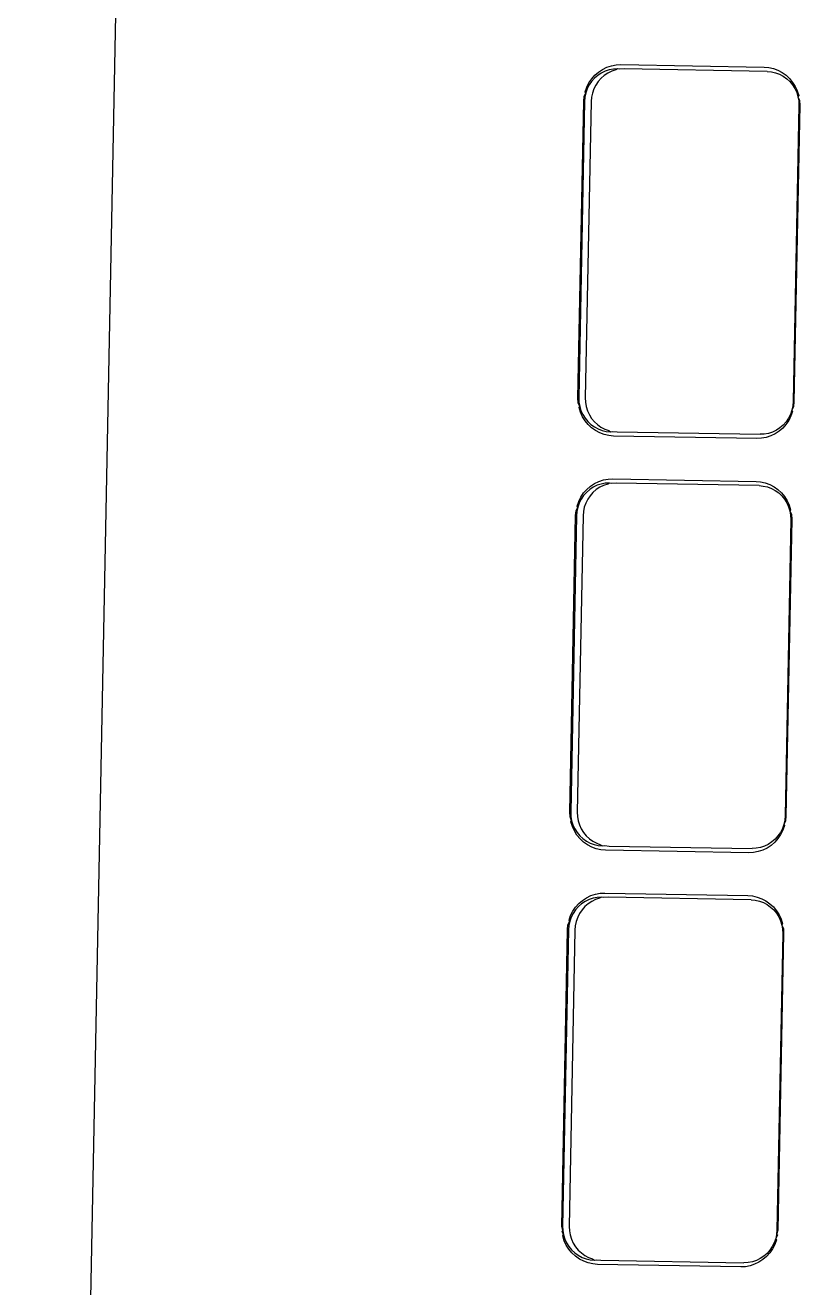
# Model space of a CAD drawing. Header units: millimetres. Extents: x 44692 to 172587, y -26854 to 14445.
# Drawn here: x 148764 to 148796.3, y -15416.5 to -15363.8 of the extents above; entities that cross this region are included whole.
import ezdxf

# ---------------------------------------------------------------- set-up
doc = ezdxf.new("R2010")
doc.units = ezdxf.units.MM
doc.header["$LTSCALE"] = 100
doc.layers.add('Muebles', color=112, linetype='Continuous')

msp = doc.modelspace()

# ---------------------------------------------------------------- linework, layer by layer
at = {"layer": 'Muebles'}
for p, q in [((148768.812, -15310.04), (148764.006, -15556.603)), ((148788.27, -15365.593), (148788.46, -15365.53)), ((148788.46, -15365.53), (148788.656, -15365.494)), ((148788.656, -15365.494), (148788.85, -15365.484)), ((148788.85, -15365.484), (148794.826, -15365.59)), ((148787.521, -15366.242), (148787.635, -15366.074)), ((148787.752, -15366.047), (148787.633, -15366.181)), ((148787.635, -15366.074), (148787.769, -15365.923)), ((148787.887, -15365.93), (148787.752, -15366.047)), ((148787.769, -15365.923), (148787.922, -15365.791)), ((148788.036, -15365.832), (148787.887, -15365.93)), ((148788.025, -15366.052), (148787.906, -15366.186)), ((148787.922, -15365.791), (148788.09, -15365.68)), ((148788.16, -15365.935), (148788.025, -15366.052)), ((148788.196, -15365.754), (148788.036, -15365.832)), ((148788.09, -15365.68), (148788.27, -15365.593)), ((148788.309, -15365.836), (148788.16, -15365.935)), ((148788.365, -15365.699), (148788.196, -15365.754)), ((148788.469, -15365.759), (148788.309, -15365.836)), ((148788.539, -15365.667), (148788.365, -15365.699)), ((148788.638, -15365.704), (148788.469, -15365.759)), ((148788.716, -15365.658), (148788.539, -15365.667)), ((148788.716, -15365.658), (148788.638, -15365.704)), ((148788.812, -15365.671), (148788.716, -15365.658)), ((148788.989, -15365.663), (148788.812, -15365.671)), ((148794.954, -15365.768), (148788.989, -15365.663)), ((148794.826, -15365.59), (148795.019, -15365.606)), ((148794.954, -15365.768), (148795.13, -15365.783)), ((148795.019, -15365.606), (148795.214, -15365.649)), ((148795.13, -15365.783), (148795.303, -15365.821)), ((148795.214, -15365.649), (148795.401, -15365.718)), ((148795.303, -15365.821), (148795.469, -15365.883)), ((148795.401, -15365.718), (148795.578, -15365.812)), ((148795.469, -15365.883), (148795.626, -15365.966)), ((148795.578, -15365.812), (148795.742, -15365.928)), ((148795.626, -15365.966), (148795.771, -15366.069)), ((148795.742, -15365.928), (148795.889, -15366.066)), ((148795.771, -15366.069), (148795.902, -15366.191)), ((148795.889, -15366.066), (148796.017, -15366.222)), ((148787.361, -15366.617), (148787.429, -15366.424)), ((148787.45, -15366.492), (148787.39, -15366.663)), ((148787.429, -15366.424), (148787.521, -15366.242)), ((148787.531, -15366.331), (148787.45, -15366.492)), ((148787.633, -15366.181), (148787.531, -15366.331)), ((148787.723, -15366.497), (148787.663, -15366.668)), ((148787.804, -15366.335), (148787.723, -15366.497)), ((148787.906, -15366.186), (148787.804, -15366.335)), ((148795.902, -15366.191), (148796.015, -15366.329)), ((148796.015, -15366.329), (148796.111, -15366.482)), ((148796.017, -15366.222), (148796.125, -15366.394)), ((148796.111, -15366.482), (148796.186, -15366.646)), ((148796.125, -15366.394), (148796.209, -15366.579)), ((148796.209, -15366.579), (148796.27, -15366.774)), ((148787.061, -15379.388), (148787.302, -15367.015)), ((148787.337, -15367.021), (148787.096, -15379.382)), ((148787.302, -15367.015), (148787.318, -15366.817)), ((148787.318, -15366.817), (148787.39, -15366.663)), ((148787.352, -15366.84), (148787.337, -15367.021)), ((148787.39, -15366.663), (148787.352, -15366.84)), ((148787.39, -15366.663), (148787.361, -15366.617)), ((148787.61, -15367.026), (148787.369, -15379.387)), ((148787.625, -15366.845), (148787.61, -15367.026)), ((148787.663, -15366.668), (148787.625, -15366.845)), ((148796.186, -15366.646), (148796.239, -15366.819)), ((148796.27, -15366.774), (148796.239, -15366.819)), ((148796.239, -15366.819), (148796.27, -15366.997)), ((148796.239, -15366.819), (148796.305, -15366.975)), ((148796.27, -15366.997), (148796.278, -15367.179)), ((148796.305, -15366.975), (148796.313, -15367.174)), ((148796.278, -15367.179), (148796.037, -15379.54)), ((148796.313, -15367.174), (148796.072, -15379.547)), ((148787.07, -15379.587), (148787.061, -15379.388)), ((148787.135, -15379.742), (148787.07, -15379.587)), ((148787.096, -15379.382), (148787.104, -15379.564)), ((148787.104, -15379.564), (148787.135, -15379.742)), ((148787.105, -15379.788), (148787.135, -15379.742)), ((148787.135, -15379.742), (148787.188, -15379.915)), ((148787.369, -15379.387), (148787.377, -15379.568)), ((148787.377, -15379.568), (148787.408, -15379.747)), ((148787.408, -15379.747), (148787.461, -15379.92)), ((148796.022, -15379.721), (148795.984, -15379.898)), ((148796.056, -15379.745), (148795.984, -15379.898)), ((148796.037, -15379.54), (148796.022, -15379.721)), ((148796.072, -15379.547), (148796.056, -15379.745)), ((148787.165, -15379.983), (148787.105, -15379.788)), ((148787.249, -15380.168), (148787.165, -15379.983)), ((148787.188, -15379.915), (148787.263, -15380.079)), ((148787.357, -15380.34), (148787.249, -15380.168)), ((148787.263, -15380.079), (148787.359, -15380.232)), ((148787.359, -15380.232), (148787.473, -15380.37)), ((148787.461, -15379.92), (148787.537, -15380.084)), ((148787.537, -15380.084), (148787.632, -15380.236)), ((148787.632, -15380.236), (148787.746, -15380.375)), ((148795.843, -15380.23), (148795.742, -15380.38)), ((148795.924, -15380.069), (148795.843, -15380.23)), ((148795.945, -15380.138), (148795.853, -15380.32)), ((148795.984, -15379.898), (148795.924, -15380.069)), ((148796.013, -15379.945), (148795.945, -15380.138)), ((148795.984, -15379.898), (148796.013, -15379.945)), ((148787.485, -15380.496), (148787.357, -15380.34)), ((148787.473, -15380.37), (148787.603, -15380.492)), ((148787.633, -15380.634), (148787.485, -15380.496)), ((148787.603, -15380.492), (148787.748, -15380.595)), ((148787.796, -15380.75), (148787.633, -15380.634)), ((148787.746, -15380.375), (148787.876, -15380.497)), ((148787.748, -15380.595), (148787.905, -15380.678)), ((148787.973, -15380.844), (148787.796, -15380.75)), ((148787.876, -15380.497), (148788.021, -15380.6)), ((148787.905, -15380.678), (148788.072, -15380.74)), ((148788.021, -15380.6), (148788.178, -15380.683)), ((148788.072, -15380.74), (148788.244, -15380.778)), ((148788.178, -15380.683), (148788.345, -15380.745)), ((148788.244, -15380.778), (148788.421, -15380.793)), ((148788.345, -15380.745), (148788.421, -15380.793)), ((148788.421, -15380.793), (148788.517, -15380.783)), ((148788.517, -15380.783), (148788.694, -15380.798)), ((148788.694, -15380.798), (148794.659, -15380.903)), ((148795.178, -15380.807), (148795.009, -15380.862)), ((148795.338, -15380.729), (148795.178, -15380.807)), ((148795.452, -15380.772), (148795.284, -15380.882)), ((148795.487, -15380.631), (148795.338, -15380.729)), ((148795.605, -15380.64), (148795.452, -15380.772)), ((148795.622, -15380.514), (148795.487, -15380.631)), ((148795.739, -15380.488), (148795.605, -15380.64)), ((148795.742, -15380.38), (148795.622, -15380.514)), ((148795.853, -15380.32), (148795.739, -15380.488)), ((148788.16, -15380.913), (148787.973, -15380.844)), ((148788.355, -15380.956), (148788.16, -15380.913)), ((148788.548, -15380.973), (148788.355, -15380.956)), ((148794.524, -15381.078), (148788.548, -15380.973)), ((148794.718, -15381.068), (148794.524, -15381.078)), ((148794.835, -15380.894), (148794.659, -15380.903)), ((148794.914, -15381.032), (148794.718, -15381.068)), ((148795.009, -15380.862), (148794.835, -15380.894)), ((148795.104, -15380.97), (148794.914, -15381.032)), ((148795.284, -15380.882), (148795.104, -15380.97)), ((148787.753, -15382.956), (148787.934, -15382.869)), ((148787.934, -15382.869), (148788.124, -15382.806)), ((148788.124, -15382.806), (148788.32, -15382.77)), ((148788.379, -15382.934), (148788.202, -15382.943)), ((148788.379, -15382.934), (148788.301, -15382.98)), ((148788.32, -15382.77), (148788.513, -15382.76)), ((148788.475, -15382.947), (148788.379, -15382.934)), ((148788.513, -15382.76), (148794.489, -15382.866)), ((148794.489, -15382.866), (148794.682, -15382.882)), ((148794.682, -15382.882), (148794.877, -15382.926)), ((148794.877, -15382.926), (148795.064, -15382.995)), ((148787.184, -15383.519), (148787.298, -15383.35)), ((148787.296, -15383.458), (148787.195, -15383.607)), ((148787.415, -15383.323), (148787.296, -15383.458)), ((148787.298, -15383.35), (148787.433, -15383.199)), ((148787.55, -15383.206), (148787.415, -15383.323)), ((148787.433, -15383.199), (148787.585, -15383.067)), ((148787.569, -15383.462), (148787.468, -15383.611)), ((148787.699, -15383.108), (148787.55, -15383.206)), ((148787.688, -15383.328), (148787.569, -15383.462)), ((148787.585, -15383.067), (148787.753, -15382.956)), ((148787.823, -15383.211), (148787.688, -15383.328)), ((148787.859, -15383.03), (148787.699, -15383.108)), ((148787.972, -15383.113), (148787.823, -15383.211)), ((148788.028, -15382.975), (148787.859, -15383.03)), ((148788.133, -15383.035), (148787.972, -15383.113)), ((148788.202, -15382.943), (148788.028, -15382.975)), ((148788.301, -15382.98), (148788.133, -15383.035)), ((148788.652, -15382.939), (148788.475, -15382.947)), ((148794.617, -15383.044), (148788.652, -15382.939)), ((148794.617, -15383.044), (148794.793, -15383.059)), ((148794.793, -15383.059), (148794.966, -15383.097)), ((148794.966, -15383.097), (148795.132, -15383.159)), ((148795.064, -15382.995), (148795.241, -15383.088)), ((148795.132, -15383.159), (148795.289, -15383.242)), ((148795.241, -15383.088), (148795.405, -15383.205)), ((148795.289, -15383.242), (148795.434, -15383.345)), ((148795.405, -15383.205), (148795.552, -15383.342)), ((148795.434, -15383.345), (148795.565, -15383.467)), ((148795.552, -15383.342), (148795.681, -15383.498)), ((148786.982, -15384.093), (148787.053, -15383.939)), ((148787.053, -15383.939), (148787.015, -15384.116)), ((148787.025, -15383.893), (148787.092, -15383.701)), ((148787.053, -15383.939), (148787.025, -15383.893)), ((148787.113, -15383.768), (148787.053, -15383.939)), ((148787.092, -15383.701), (148787.184, -15383.519)), ((148787.195, -15383.607), (148787.113, -15383.768)), ((148787.326, -15383.944), (148787.288, -15384.121)), ((148787.386, -15383.773), (148787.326, -15383.944)), ((148787.468, -15383.611), (148787.386, -15383.773)), ((148795.565, -15383.467), (148795.679, -15383.605)), ((148795.679, -15383.605), (148795.774, -15383.758)), ((148795.681, -15383.498), (148795.788, -15383.67)), ((148795.774, -15383.758), (148795.849, -15383.922)), ((148795.788, -15383.67), (148795.873, -15383.855)), ((148795.849, -15383.922), (148795.903, -15384.095)), ((148795.873, -15383.855), (148795.933, -15384.05)), ((148786.724, -15396.664), (148786.965, -15384.291)), ((148787, -15384.297), (148786.759, -15396.658)), ((148786.965, -15384.291), (148786.982, -15384.093)), ((148787.015, -15384.116), (148787, -15384.297)), ((148787.273, -15384.302), (148787.032, -15396.663)), ((148787.288, -15384.121), (148787.273, -15384.302)), ((148795.942, -15384.455), (148795.701, -15396.816)), ((148795.977, -15384.45), (148795.736, -15396.823)), ((148795.933, -15384.05), (148795.903, -15384.095)), ((148795.903, -15384.095), (148795.934, -15384.273)), ((148795.903, -15384.095), (148795.968, -15384.252)), ((148795.934, -15384.273), (148795.942, -15384.455)), ((148795.968, -15384.252), (148795.977, -15384.45)), ((148786.733, -15396.863), (148786.724, -15396.664)), ((148786.798, -15397.018), (148786.733, -15396.863)), ((148786.759, -15396.658), (148786.767, -15396.84)), ((148786.767, -15396.84), (148786.798, -15397.018)), ((148786.768, -15397.064), (148786.798, -15397.018)), ((148786.828, -15397.259), (148786.768, -15397.064)), ((148786.798, -15397.018), (148786.852, -15397.191)), ((148787.032, -15396.663), (148787.04, -15396.844)), ((148787.04, -15396.844), (148787.071, -15397.023)), ((148787.071, -15397.023), (148787.125, -15397.196)), ((148795.686, -15396.997), (148795.648, -15397.174)), ((148795.719, -15397.022), (148795.648, -15397.174)), ((148795.701, -15396.816), (148795.686, -15396.997)), ((148795.736, -15396.823), (148795.719, -15397.022)), ((148786.913, -15397.444), (148786.828, -15397.259)), ((148786.852, -15397.191), (148786.927, -15397.355)), ((148787.02, -15397.616), (148786.913, -15397.444)), ((148786.927, -15397.355), (148787.022, -15397.508)), ((148787.149, -15397.773), (148787.02, -15397.616)), ((148787.022, -15397.508), (148787.136, -15397.646)), ((148787.125, -15397.196), (148787.2, -15397.36)), ((148787.136, -15397.646), (148787.267, -15397.768)), ((148787.2, -15397.36), (148787.295, -15397.512)), ((148787.295, -15397.512), (148787.409, -15397.651)), ((148787.409, -15397.651), (148787.54, -15397.773)), ((148795.405, -15397.656), (148795.286, -15397.79)), ((148795.517, -15397.596), (148795.402, -15397.764)), ((148795.506, -15397.506), (148795.405, -15397.656)), ((148795.587, -15397.345), (148795.506, -15397.506)), ((148795.608, -15397.414), (148795.517, -15397.596)), ((148795.648, -15397.174), (148795.587, -15397.345)), ((148795.676, -15397.222), (148795.608, -15397.414)), ((148795.648, -15397.174), (148795.676, -15397.222)), ((148787.296, -15397.91), (148787.149, -15397.773)), ((148787.267, -15397.768), (148787.412, -15397.871)), ((148787.459, -15398.027), (148787.296, -15397.91)), ((148787.412, -15397.871), (148787.569, -15397.954)), ((148787.636, -15398.12), (148787.459, -15398.027)), ((148787.54, -15397.773), (148787.685, -15397.876)), ((148787.569, -15397.954), (148787.735, -15398.016)), ((148787.824, -15398.189), (148787.636, -15398.12)), ((148787.685, -15397.876), (148787.842, -15397.959)), ((148787.735, -15398.016), (148787.908, -15398.054)), ((148788.018, -15398.232), (148787.824, -15398.189)), ((148787.842, -15397.959), (148788.008, -15398.021)), ((148787.908, -15398.054), (148788.084, -15398.069)), ((148788.008, -15398.021), (148788.084, -15398.069)), ((148788.084, -15398.069), (148788.181, -15398.059)), ((148788.181, -15398.059), (148788.357, -15398.074)), ((148788.357, -15398.074), (148794.322, -15398.179)), ((148794.499, -15398.17), (148794.322, -15398.179)), ((148794.673, -15398.138), (148794.499, -15398.17)), ((148794.841, -15398.083), (148794.673, -15398.138)), ((148794.948, -15398.159), (148794.767, -15398.246)), ((148795.001, -15398.005), (148794.841, -15398.083)), ((148795.116, -15398.048), (148794.948, -15398.159)), ((148795.15, -15397.907), (148795.001, -15398.005)), ((148795.268, -15397.916), (148795.116, -15398.048)), ((148795.286, -15397.79), (148795.15, -15397.907)), ((148795.402, -15397.764), (148795.268, -15397.916)), ((148788.211, -15398.249), (148788.018, -15398.232)), ((148794.188, -15398.354), (148788.211, -15398.249)), ((148794.381, -15398.345), (148794.188, -15398.354)), ((148794.577, -15398.308), (148794.381, -15398.345)), ((148794.767, -15398.246), (148794.577, -15398.308)), ((148787.248, -15400.343), (148787.416, -15400.232)), ((148787.523, -15400.306), (148787.363, -15400.384)), ((148787.416, -15400.232), (148787.597, -15400.145)), ((148787.691, -15400.251), (148787.523, -15400.306)), ((148787.597, -15400.145), (148787.787, -15400.083)), ((148787.796, -15400.311), (148787.636, -15400.389)), ((148787.865, -15400.219), (148787.691, -15400.251)), ((148787.787, -15400.083), (148787.983, -15400.046)), ((148787.964, -15400.256), (148787.796, -15400.311)), ((148788.042, -15400.21), (148787.865, -15400.219)), ((148788.042, -15400.21), (148787.964, -15400.256)), ((148787.983, -15400.046), (148788.176, -15400.037)), ((148788.138, -15400.223), (148788.042, -15400.21)), ((148788.315, -15400.215), (148788.138, -15400.223)), ((148788.176, -15400.037), (148794.153, -15400.142)), ((148794.28, -15400.32), (148788.315, -15400.215)), ((148794.153, -15400.142), (148794.346, -15400.158)), ((148794.346, -15400.158), (148794.54, -15400.202)), ((148794.54, -15400.202), (148794.728, -15400.271)), ((148794.728, -15400.271), (148794.905, -15400.364)), ((148786.756, -15400.977), (148786.847, -15400.795)), ((148786.847, -15400.795), (148786.961, -15400.627)), ((148786.959, -15400.734), (148786.858, -15400.883)), ((148787.078, -15400.599), (148786.959, -15400.734)), ((148786.961, -15400.627), (148787.096, -15400.475)), ((148787.214, -15400.482), (148787.078, -15400.599)), ((148787.096, -15400.475), (148787.248, -15400.343)), ((148787.232, -15400.738), (148787.131, -15400.887)), ((148787.363, -15400.384), (148787.214, -15400.482)), ((148787.351, -15400.604), (148787.232, -15400.738)), ((148787.487, -15400.487), (148787.351, -15400.604)), ((148787.636, -15400.389), (148787.487, -15400.487)), ((148794.28, -15400.32), (148794.456, -15400.335)), ((148794.456, -15400.335), (148794.629, -15400.373)), ((148794.629, -15400.373), (148794.795, -15400.435)), ((148794.795, -15400.435), (148794.952, -15400.518)), ((148794.905, -15400.364), (148795.068, -15400.481)), ((148794.952, -15400.518), (148795.097, -15400.621)), ((148795.068, -15400.481), (148795.215, -15400.618)), ((148795.097, -15400.621), (148795.228, -15400.743)), ((148795.215, -15400.618), (148795.344, -15400.775)), ((148795.228, -15400.743), (148795.342, -15400.881)), ((148795.344, -15400.775), (148795.451, -15400.947)), ((148786.645, -15401.369), (148786.716, -15401.215)), ((148786.716, -15401.215), (148786.678, -15401.392)), ((148786.688, -15401.169), (148786.756, -15400.977)), ((148786.716, -15401.215), (148786.688, -15401.169)), ((148786.777, -15401.044), (148786.716, -15401.215)), ((148786.858, -15400.883), (148786.777, -15401.044)), ((148786.989, -15401.22), (148786.951, -15401.397)), ((148787.05, -15401.049), (148786.989, -15401.22)), ((148787.131, -15400.887), (148787.05, -15401.049)), ((148795.342, -15400.881), (148795.437, -15401.034)), ((148795.437, -15401.034), (148795.512, -15401.198)), ((148795.451, -15400.947), (148795.536, -15401.132)), ((148795.512, -15401.198), (148795.566, -15401.371)), ((148795.536, -15401.132), (148795.596, -15401.327)), ((148795.596, -15401.327), (148795.566, -15401.371)), ((148786.387, -15413.941), (148786.628, -15401.568)), ((148786.663, -15401.573), (148786.422, -15413.934)), ((148786.628, -15401.568), (148786.645, -15401.369)), ((148786.678, -15401.392), (148786.663, -15401.573)), ((148786.936, -15401.578), (148786.695, -15413.939)), ((148786.951, -15401.397), (148786.936, -15401.578)), ((148795.605, -15401.731), (148795.364, -15414.092)), ((148795.64, -15401.727), (148795.399, -15414.1)), ((148795.566, -15401.371), (148795.597, -15401.549)), ((148795.566, -15401.371), (148795.631, -15401.528)), ((148795.597, -15401.549), (148795.605, -15401.731)), ((148795.631, -15401.528), (148795.64, -15401.727)), ((148786.43, -15414.116), (148786.387, -15413.941)), ((148786.422, -15413.934), (148786.43, -15414.116)), ((148786.695, -15413.939), (148786.703, -15414.121)), ((148786.396, -15414.139), (148786.43, -15414.116)), ((148786.461, -15414.294), (148786.396, -15414.139)), ((148786.43, -15414.116), (148786.461, -15414.294)), ((148786.431, -15414.341), (148786.461, -15414.294)), ((148786.491, -15414.536), (148786.431, -15414.341)), ((148786.461, -15414.294), (148786.515, -15414.467)), ((148786.515, -15414.467), (148786.59, -15414.631)), ((148786.703, -15414.121), (148786.734, -15414.299)), ((148786.734, -15414.299), (148786.788, -15414.472)), ((148786.788, -15414.472), (148786.863, -15414.636)), ((148795.311, -15414.45), (148795.251, -15414.621)), ((148795.339, -15414.498), (148795.272, -15414.69)), ((148795.349, -15414.273), (148795.311, -15414.45)), ((148795.382, -15414.298), (148795.311, -15414.45)), ((148795.311, -15414.45), (148795.339, -15414.498)), ((148795.364, -15414.092), (148795.349, -15414.273)), ((148795.399, -15414.1), (148795.349, -15414.273)), ((148795.349, -15414.273), (148795.382, -15414.298)), ((148786.576, -15414.721), (148786.491, -15414.536)), ((148786.683, -15414.893), (148786.576, -15414.721)), ((148786.59, -15414.631), (148786.685, -15414.784)), ((148786.812, -15415.049), (148786.683, -15414.893)), ((148786.685, -15414.784), (148786.799, -15414.922)), ((148786.799, -15414.922), (148786.93, -15415.044)), ((148786.959, -15415.186), (148786.812, -15415.049)), ((148786.863, -15414.636), (148786.958, -15414.789)), ((148786.93, -15415.044), (148787.075, -15415.147)), ((148786.958, -15414.789), (148787.072, -15414.927)), ((148787.072, -15414.927), (148787.203, -15415.049)), ((148787.203, -15415.049), (148787.348, -15415.152)), ((148795.066, -15415.041), (148794.931, -15415.192)), ((148795.068, -15414.932), (148794.949, -15415.066)), ((148795.18, -15414.872), (148795.066, -15415.041)), ((148795.169, -15414.782), (148795.068, -15414.932)), ((148795.251, -15414.621), (148795.169, -15414.782)), ((148795.272, -15414.69), (148795.18, -15414.872)), ((148787.123, -15415.303), (148786.959, -15415.186)), ((148787.075, -15415.147), (148787.232, -15415.231)), ((148787.3, -15415.396), (148787.123, -15415.303)), ((148787.232, -15415.231), (148787.398, -15415.292)), ((148787.487, -15415.465), (148787.3, -15415.396)), ((148787.348, -15415.152), (148787.505, -15415.235)), ((148787.398, -15415.292), (148787.571, -15415.33)), ((148787.682, -15415.509), (148787.487, -15415.465)), ((148787.505, -15415.235), (148787.671, -15415.297)), ((148787.571, -15415.33), (148787.747, -15415.345)), ((148787.671, -15415.297), (148787.747, -15415.345)), ((148787.875, -15415.525), (148787.682, -15415.509)), ((148787.747, -15415.345), (148787.844, -15415.335)), ((148787.844, -15415.335), (148788.02, -15415.35)), ((148793.851, -15415.631), (148787.875, -15415.525)), ((148788.02, -15415.35), (148793.985, -15415.455)), ((148794.162, -15415.447), (148793.985, -15415.455)), ((148794.24, -15415.585), (148794.044, -15415.621)), ((148794.336, -15415.414), (148794.162, -15415.447)), ((148794.43, -15415.522), (148794.24, -15415.585)), ((148794.504, -15415.359), (148794.336, -15415.414)), ((148794.611, -15415.435), (148794.43, -15415.522)), ((148794.665, -15415.281), (148794.504, -15415.359)), ((148794.779, -15415.324), (148794.611, -15415.435)), ((148794.814, -15415.183), (148794.665, -15415.281)), ((148794.931, -15415.192), (148794.779, -15415.324)), ((148794.949, -15415.066), (148794.814, -15415.183)), ((148794.044, -15415.621), (148793.851, -15415.631))]:
    msp.add_line(p, q, dxfattribs=at)

doc.saveas('drawing.dxf')
